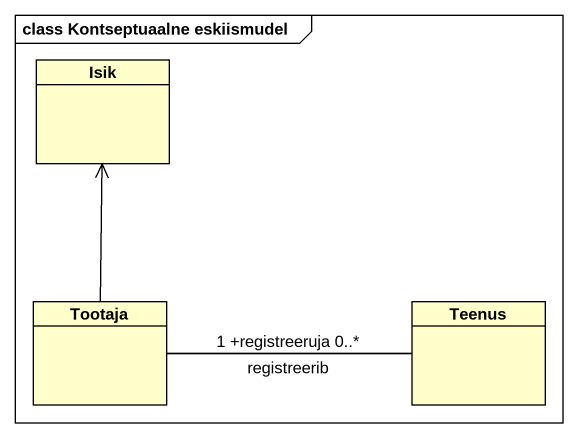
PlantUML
@startuml
mainframe class Kontseptuaalne eskiismudel
hide circle
hide empty members
class Isik
class Tootaja
class Teenus
Tootaja -up-> Isik
Tootaja -right- Teenus : registreerib
Teenus -left- Tootaja : 1 +registreeruja 0..*
@enduml
